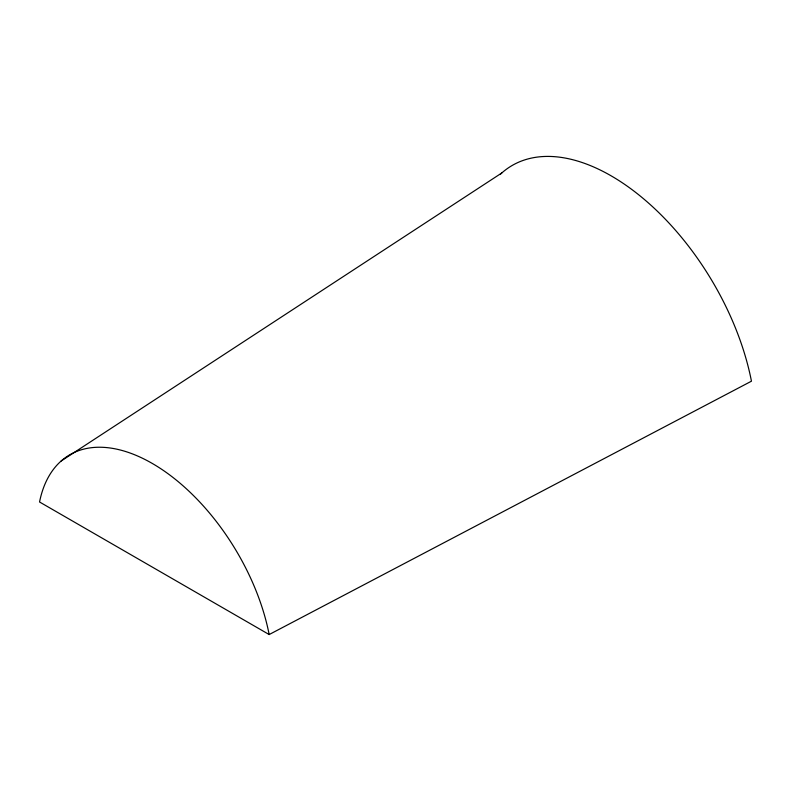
<?xml version="1.0" encoding="UTF-8"?>
<svg xmlns="http://www.w3.org/2000/svg" width="791" height="791" viewBox="0 0 791 791"><rect width="100%" height="100%" fill="white"/><g stroke="black" fill="none" stroke-linecap="round" stroke-linejoin="round"><path stroke-width="1.19" d="M61.125 461.024L501.801 172.962M269.167 634.55A166.426 93.882 58.9 0 0 152.277 463.447A166.426 93.882 58.9 0 0 39.55 501.988L269.167 634.55L751.45 381.193A199.708 112.658 58.9 0 0 641.343 196.939A199.708 112.658 58.9 0 0 500.1 174.524"/></g></svg>
